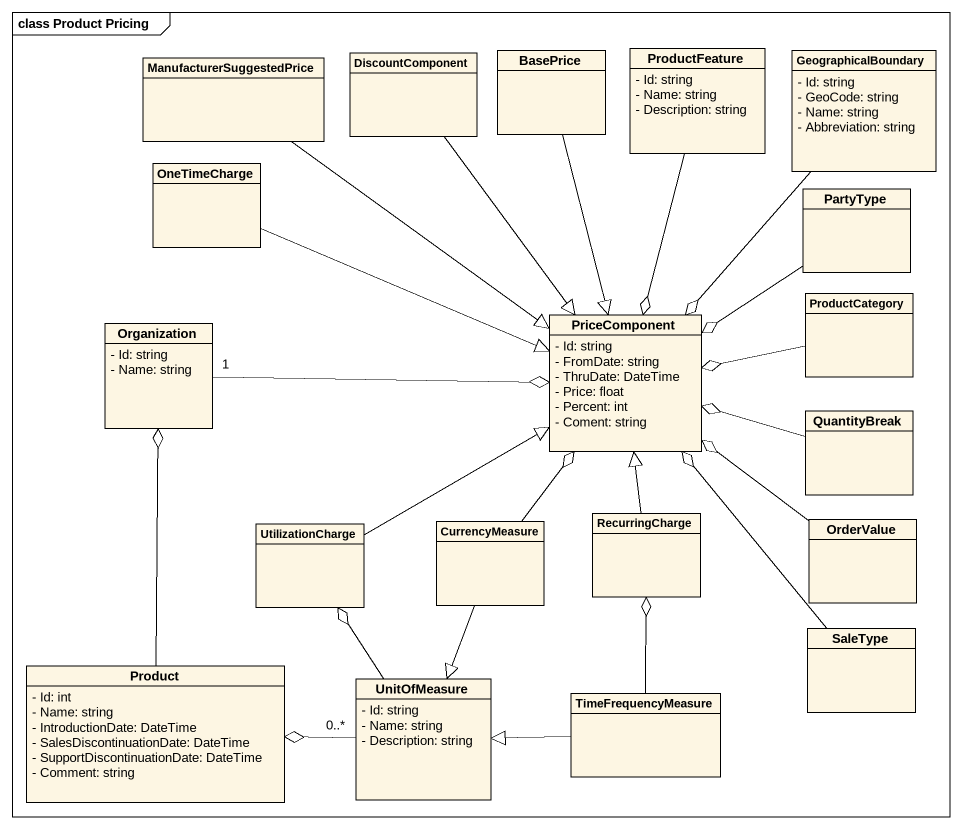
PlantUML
@startuml
mainframe class Product Pricing
hide circle
hide empty members
skinparam classAttributeIconSize 0
class ManufacturerSuggestedPrice
class DiscountComponent
class BasePrice
class ProductFeature {
  - Id: string
  - Name: string
  - Description: string
}
class GeographicalBoundary {
  - Id: string
  - GeoCode: string
  - Name: string
  - Abbreviation: string
}
class OneTimeCharge
class PartyType
class ProductCategory
class Organization {
  - Id: string
  - Name: string
}
class PriceComponent {
  - Id: string
  - FromDate: string
  - ThruDate: DateTime
  - Price: float
  - Percent: int
  - Coment: string
}
class QuantityBreak
class RecurringCharge
class OrderValue
class UtilizationCharge
class CurrencyMeasure
class SaleType
class Product {
  - Id: int
  - Name: string
  - IntroductionDate: DateTime
  - SalesDiscontinuationDate: DateTime
  - SupportDiscontinuationDate: DateTime
  - Comment: string
}
class UnitOfMeasure {
  - Id: string
  - Name: string
  - Description: string
}
class TimeFrequencyMeasure
ManufacturerSuggestedPrice --|> PriceComponent
DiscountComponent --|> PriceComponent
BasePrice --|> PriceComponent
ProductFeature --o PriceComponent
GeographicalBoundary --o PriceComponent
OneTimeCharge -right-|> PriceComponent
PartyType --o PriceComponent
ProductCategory -left-o PriceComponent
Organization "1" -right-o PriceComponent
QuantityBreak -left-o PriceComponent
RecurringCharge -up-|> PriceComponent
OrderValue -up-o PriceComponent
UtilizationCharge -right-|> PriceComponent
CurrencyMeasure -up-o PriceComponent
CurrencyMeasure --|> UnitOfMeasure
SaleType -up-o PriceComponent
Product -up-o Organization
UnitOfMeasure -up-o UtilizationCharge
UnitOfMeasure "0..*" -left-o Product
TimeFrequencyMeasure -up-o RecurringCharge
TimeFrequencyMeasure -left-|> UnitOfMeasure
@enduml
